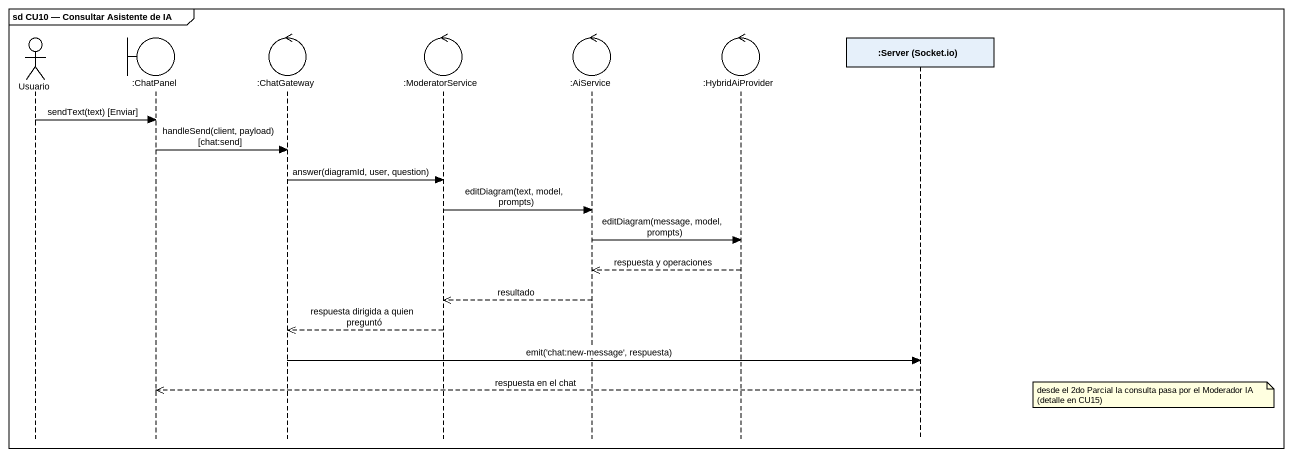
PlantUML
@startuml
mainframe sd CU10 — Consultar Asistente de IA
hide footbox
actor Usuario
boundary ":ChatPanel" as ChatPanel
control ":ChatGateway" as ChatGateway
control ":ModeratorService" as ModeratorService
control ":AiService" as AiService
control ":HybridAiProvider" as HybridAiProvider
participant ":Server (Socket.io)" as Server_Socket_io

Usuario -> ChatPanel : sendText(text) [Enviar]
ChatPanel -> ChatGateway : handleSend(client, payload) [chat:send]
ChatGateway -> ModeratorService : answer(diagramId, user, question)
ModeratorService -> AiService : editDiagram(text, model, prompts)
AiService -> HybridAiProvider : editDiagram(message, model, prompts)
HybridAiProvider -->> AiService : respuesta y operaciones
AiService -->> ModeratorService : resultado
ModeratorService -->> ChatGateway : respuesta dirigida a quien preguntó
ChatGateway -> Server_Socket_io : emit('chat:new-message', respuesta)
Server_Socket_io -->> ChatPanel : respuesta en el chat
note right of Server_Socket_io : desde el 2do Parcial la consulta pasa por el Moderador IA (detalle en CU15)
@enduml
